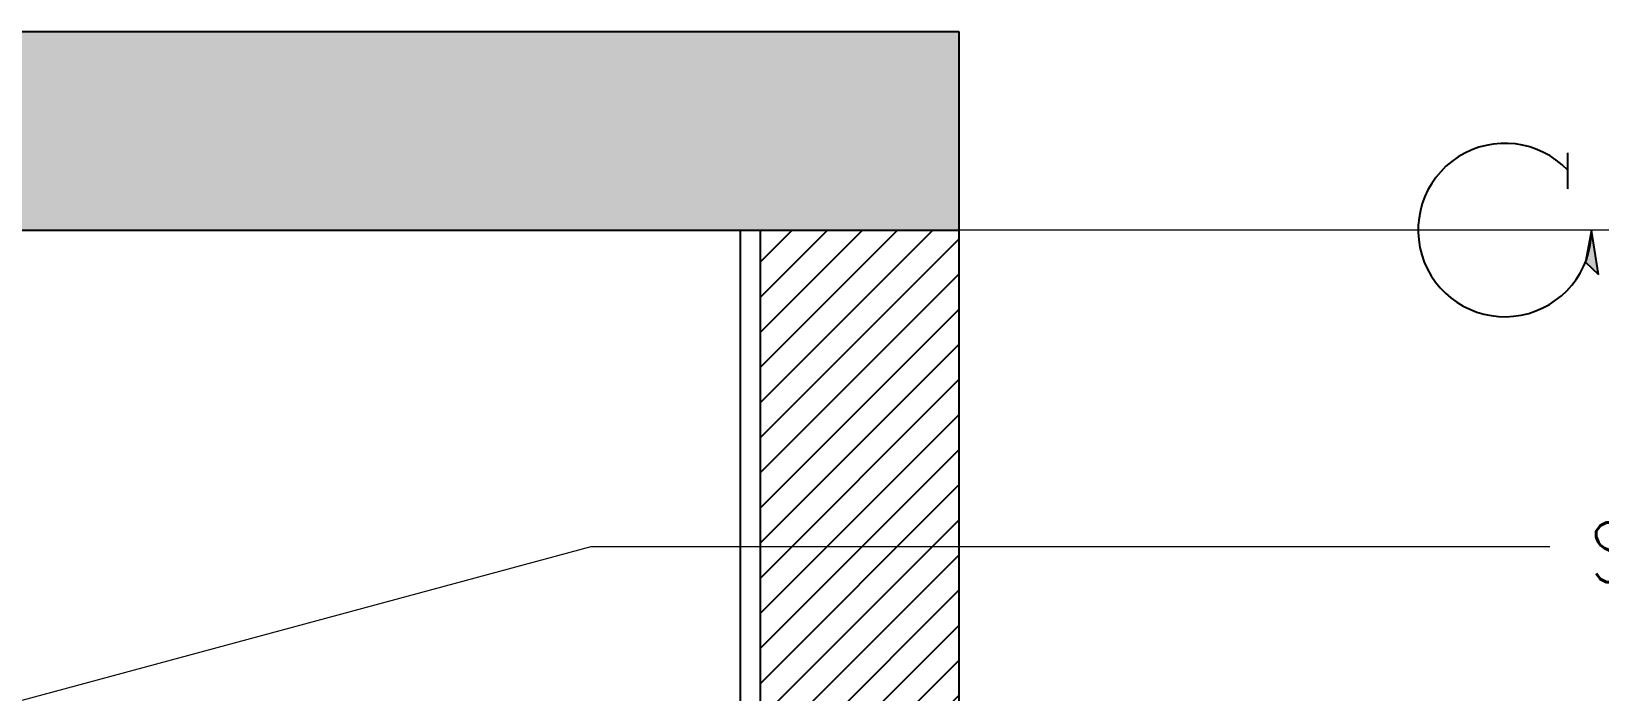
# Model space of a CAD drawing. Header units: inches. Extents: x -12478 to 399182, y -23212 to 525552.
# Drawn here: x 18733 to 20311, y -5375 to -4711 of the extents above; entities that cross this region are included whole.
import ezdxf

# ---------------------------------------------------------------- set-up
doc = ezdxf.new("R2010")
doc.units = ezdxf.units.IN
doc.header["$LTSCALE"] = 1000
doc.header["$MEASUREMENT"] = 0
doc.linetypes.add('DASHED', pattern=[0.75, 0.5, -0.25])
doc.linetypes.add('HIDDEN', pattern=[0.375, 0.25, -0.125])
for name, color, linetype in [('A-Hidden', 8, 'HIDDEN'), ('Layer1', 1, 'Continuous'), ('Layer3', 3, 'Continuous'), ('Layer7', 8, 'Continuous')]:
    doc.layers.add(name, color=color, linetype=linetype)
doc.layers.add('ID-NOTES', color=3, linetype='Continuous', lineweight=0)
doc.styles.add('ID-ROMANS', font='romans.shx', dxfattribs={"width": 0.8})
doc.styles.add('ZZ-Dim All', font='romans.shx', dxfattribs={"width": 0.8})
doc.dimstyles.new('DIM 0200', dxfattribs={"dimscale": 200, "dimtxt": 1, "dimasz": 0.8, "dimexe": 0.5, "dimexo": 1, "dimgap": 0.4, "dimtad": 1, "dimdec": 0, "dimrnd": 10, "dimdsep": 46, "dimtxsty": 'ZZ-Dim All', "dimblk1": 'ARCHTICK', "dimblk2": 'ARCHTICK', "dimsah": 1, "dimcen": 1, "dimdle": 0.5, "dimclrd": 256, "dimclre": 256, "dimclrt": 256, "dimadec": 0, "dimazin": 2, "dimtfac": 1, "dimtdec": 0, "dimtix": 1, "dimtmove": 2, "dimatfit": 2, "dimfxl": 1, "dimfxlon": 1, "dimtolj": 1, "dimtzin": 0, "dimlwd": -1, "dimlwe": -1, "dimarcsym": 0})

# ---------------------------------------------------------------- blocks, each defined once
blk = doc.blocks.new('arrow01')
at = {"layer": 'Layer1'}
blk.add_hatch(color=256, dxfattribs=at).paths.add_polyline_path([(7, -44.7), (0, 0), (-6.2, -32.4)])
at = {"layer": 'Layer1', "elevation": 375.8}
blk.add_lwpolyline([(7, -44.7), (0, 0), (-6.2, -32.4)], close=True, dxfattribs=at)
at = {"layer": 'Layer7'}
blk.add_line((-24, 41.5), (-24, 77.7), dxfattribs=at)
blk.add_arc((-87.3, 0), 87.3, 43.49, 0, dxfattribs=at)
blk = doc.blocks.new('_ARCHTICK')
at = {"color": 0, "linetype": 'ByBlock', "const_width": 0.15}
blk.add_lwpolyline([(-0.5, -0.5), (0.5, 0.5)], dxfattribs=at)

msp = doc.modelspace()

# ---------------------------------------------------------------- hatches: boundary and pattern name
at = {"layer": 'Layer7'}
h = msp.add_hatch(dxfattribs=at)
h.set_pattern_fill('AR-CONC', color=256, scale=10, style=0)
h.set_pattern_definition([(50, (-27301.2, 1366.62), (71.72602, -6.27521), [7.5, -82.5]), (355, (-27301.2, 1366.62), (-13.87513, 75.21921), [6, -66]), (100.4514, (-27295.224, 1366.096), (57.85094, 68.94395), [6.37402, -70.11421]), (46.1842, (-27301.2, 1386.62), (106.7241, -16.5519), [11.25, -123.75]), (96.6356, (-27292.31, 1385.24), (93.46627, 97.41179), [9.56103, -105.1713]), (351.1842, (-27301.2, 1386.62), (93.4662, 97.41186), [9, -99]), (21, (-27291.2, 1381.62), (59.690705, -40.26189), [7.5, -82.5]), (326, (-27291.2, 1381.62), (24.33153, 72.515), [6, -66]), (71.4514, (-27286.226, 1378.26), (84.02226, 32.25305), [6.37402, -70.11421]), (37.5, (-27301.2, 1366.619), (1.215986, 33.289385), [0, -65.2, 0, -67, 0, -66.25]), (7.5, (-27301.2, 1366.62), (26.306954, 39.44117), [0, -38.2, 0, -63.7, 0, -25.25]), (327.5, (-27323.5, 1366.619), (53.382244, -2.255487), [0, -25, 0, -78, 0, -103.5]), (317.5, (-27333.5, 1366.62), (58.318617, 10.0105), [0, -32.5, 0, -51.8, 0, -73.5])])
h.paths.add_polyline_path([(14801, -4710.6), (14801, -4910.6), (19666.2, -4910.6), (19666.2, -4710.6)])
h = msp.add_hatch(dxfattribs=at)
h.set_pattern_fill('ANSI31', color=256, scale=200, style=0)
h.set_pattern_definition([(45, (-32186.247, 1316.619), (-17.67767, 17.67767), [])])
h.paths.add_polyline_path([(19466.1, -6460.6), (19666.2, -6460.6), (19666.2, -4910.6), (19466.1, -4910.6)])

# ---------------------------------------------------------------- linework, layer by layer
at = {"layer": 'A-Hidden', "linetype": 'DASHED', "lineweight": 0, "ltscale": 10}
msp.add_line((21798.1, -4910.6, 0), (14618.7, -4910.6, 0), dxfattribs=at)
at = {"layer": 'Layer3'}
for p, q in [((14801, -4710.6, 0), (19666.2, -4710.6, 0)), ((19666.2, -4710.6, 0), (19666.2, -9360.6, 0)), ((14801, -4910.6, 0), (19666.2, -4910.6, 0)), ((19446.1, -4910.6, 0), (19446.1, -9160.6, 0)), ((19466.1, -4910.6, 0), (19466.1, -9160.6, 0))]:
    msp.add_line(p, q, dxfattribs=at)

# ---------------------------------------------------------------- block references
msp.add_blockref('arrow01', (20303.3, -4910.6, -375.8), dxfattribs=at)

# ---------------------------------------------------------------- texts
at = {"layer": 'ID-NOTES', "insert": (20301.9, -5205.1, 0), "char_height": 60, "width": 771.843, "attachment_point": 1, "style": 'ID-ROMANS'}
msp.add_mtext('SPOT LIGHT', dxfattribs=at)

# ---------------------------------------------------------------- leaders
at = {"layer": 'ID-NOTES'}
msp.add_leader([(17714.5, -5656.4, -375.8), (19296.1, -5229.3, -375.8), (20261.1, -5229.3, -375.8)], dimstyle='DIM 0200', override={"dimasz": 0.2, "dimtad": 0, "dimclrd": 8}, dxfattribs=at)

doc.saveas('drawing.dxf')
